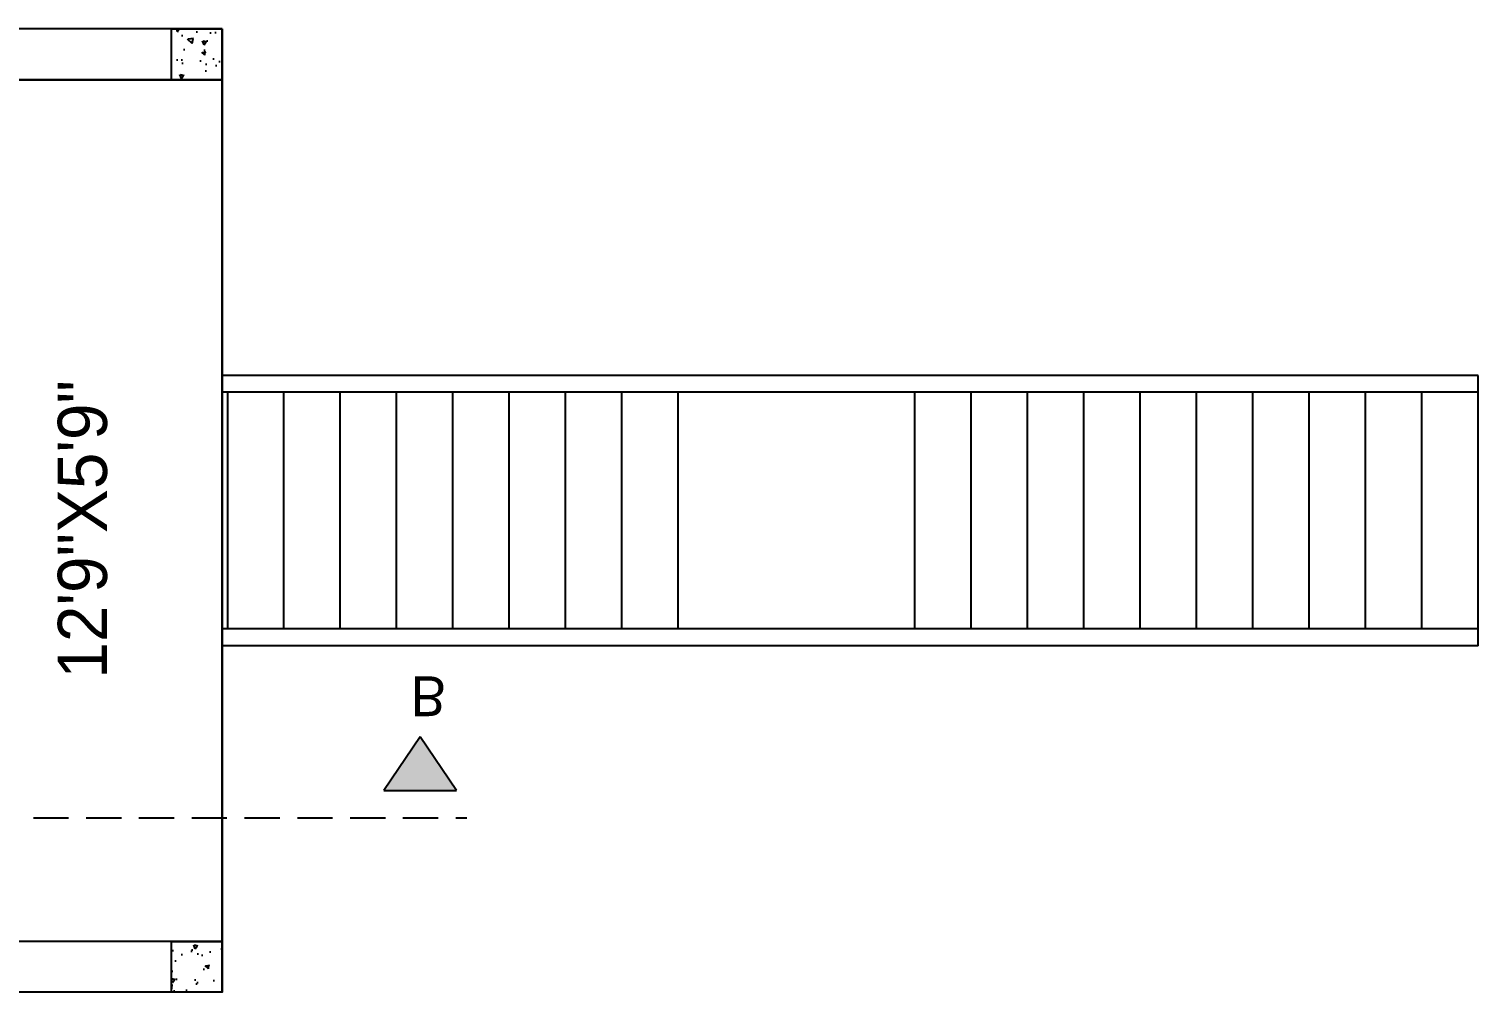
# Model space of a CAD drawing. Extents: x 173554 to 176562, y -34760 to -32805.
# Drawn here: x 176304.5 to 176561.7, y -34069.2 to -33898.2 of the extents above; entities that cross this region are included whole.
import ezdxf
from ezdxf.enums import TextEntityAlignment as Align

# ---------------------------------------------------------------- set-up
doc = ezdxf.new("R2010")
doc.units = 0
doc.header["$LTSCALE"] = 25
doc.header["$MEASUREMENT"] = 0
doc.linetypes.add('DASHDOT', pattern=[1, 0.5, -0.25, 0, -0.25])
doc.linetypes.add('HIDDEN', pattern=[0.375, 0.25, -0.125])
doc.layers.get('0').update_dxf_attribs({"linetype": 'CONTINUOUS'})
for name, color, linetype in [('COLUMN', 31, 'CONTINUOUS'), ('HATCH', 8, 'CONTINUOUS'), ('sec', 13, 'DASHDOT'), ('text', 2, 'CONTINUOUS'), ('wall', 13, 'CONTINUOUS')]:
    doc.layers.add(name, color=color, linetype=linetype)
doc.styles.add('STYLE2', font='')
doc.styles.add('style5', font='')
doc.styles.get('STYLE2').set_extended_font_data('Cooper BlkItHd BT')
doc.styles.get('style5').set_extended_font_data('Geometr415 Md BT')
pattern_1 = [(140, (134340.509, -210152.853), (0.62752135, 7.17260183), [0.75, -8.25]), (85, (134340.509, -210152.853), (-7.52192134, -1.38751334), [0.6, -6.6]), (190.4514, (134340.561, -210152.255), (-6.89439542, 5.78509382), [0.6374019, -7.01142112]), (136.1842, (134338.509, -210152.853), (1.65519014, 10.6724105), [1.125, -12.375]), (186.6356, (134338.647, -210151.964), (-9.7411787, 9.34662706), [0.9561029, -10.51713]), (81.1842, (134338.509, -210152.853), (-9.741186, 9.34661945), [0.9, -9.9]), (111, (134339.009, -210151.853), (4.0261889, 5.96907052), [0.75, -8.25]), (56, (134339.009, -210151.853), (-7.25150045, 2.43315332), [0.6, -6.6]), (161.4514, (134339.344, -210151.3556), (-3.22530497, 8.40222629), [0.6374019, -7.01142112]), (127.5, (134340.5088, -210152.853), (-3.32893854, 0.121598553), [0, -6.52, 0, -6.7, 0, -6.625]), (97.5, (134340.5088, -210152.853), (-3.94411712, 2.630695374), [0, -3.82, 0, -6.37, 0, -2.525]), (57.5, (134340.5088, -210155.083), (0.225548717, 5.33822436), [0, -2.5, 0, -7.8, 0, -10.35]), (47.5, (134340.509, -210156.083), (-1.00104982, 5.83186169), [0, -3.25, 0, -5.18, 0, -7.35])]

msp = doc.modelspace()

# ---------------------------------------------------------------- hatches: boundary and pattern name
at = {"layer": 'HATCH'}
h = msp.add_hatch(dxfattribs=at)
h.set_pattern_fill('AR-CONC', color=8, angle=90, style=0)
h.set_pattern_definition(pattern_1)
h.paths.add_polyline_path([(176338.73, -33898.24), (176329.73, -33898.24), (176329.73, -33907.24), (176338.73, -33907.24)])
h = msp.add_hatch(dxfattribs=at)
h.set_pattern_fill('AR-CONC', color=8, angle=90, style=0)
h.set_pattern_definition(pattern_1)
h.paths.add_polyline_path([(176329.73, -34060.24), (176329.73, -34069.24), (176338.73, -34069.24), (176338.73, -34060.24)])
at = {"layer": 'sec'}
msp.add_hatch(color=8, dxfattribs=at).paths.add_polyline_path([(176367.44, -34033.45), (176373.89, -34023.9), (176380.35, -34033.45)])

# ---------------------------------------------------------------- linework, layer by layer
for p, q in [((176338.73, -33898.24), (176269.73, -33898.24)), ((176338.73, -33907.24), (176260.73, -33907.24)), ((176269.73, -33907.24), (176338.73, -33907.24)), ((176338.73, -33907.24), (176338.73, -34060.24)), ((176461.73, -33959.74), (176338.73, -33959.74)), ((176561.73, -33959.74), (176461.73, -33959.74)), ((176561.73, -34007.74), (176561.73, -33959.74)), ((176461.73, -33962.74), (176338.73, -33962.74)), ((176339.73, -34004.74), (176339.73, -33962.74)), ((176349.73, -34004.74), (176349.73, -33962.74)), ((176359.73, -34004.74), (176359.73, -33962.74)), ((176369.73, -34004.74), (176369.73, -33962.74)), ((176369.73, -34004.74), (176369.73, -33962.74)), ((176379.73, -34004.74), (176379.73, -33962.74)), ((176389.73, -34004.74), (176389.73, -33962.74)), ((176399.73, -34004.74), (176399.73, -33962.74)), ((176409.73, -34004.74), (176409.73, -33962.74)), ((176419.73, -34004.74), (176419.73, -33962.74)), ((176461.73, -34004.74), (176461.73, -33962.74)), ((176561.73, -33962.74), (176461.73, -33962.74)), ((176471.73, -34004.74), (176471.73, -33962.74)), ((176481.73, -34004.74), (176481.73, -33962.74)), ((176491.73, -34004.74), (176491.73, -33962.74)), ((176501.73, -34004.74), (176501.73, -33962.74)), ((176511.73, -34004.74), (176511.73, -33962.74)), ((176521.73, -34004.74), (176521.73, -33962.74)), ((176531.73, -34004.74), (176531.73, -33962.74)), ((176541.73, -34004.74), (176541.73, -33962.74)), ((176551.73, -34004.74), (176551.73, -33962.74)), ((176461.73, -34004.74), (176338.73, -34004.74)), ((176561.73, -34004.74), (176461.73, -34004.74)), ((176461.73, -34007.74), (176338.73, -34007.74)), ((176561.73, -34007.74), (176461.73, -34007.74)), ((176338.73, -34060.24), (176260.73, -34060.24)), ((176338.73, -34060.24), (176269.73, -34060.24)), ((176338.73, -34069.24), (176260.73, -34069.24))]:
    msp.add_line(p, q)
at = {"layer": 'COLUMN'}
for points in [[(176338.73, -33898.24), (176338.73, -33907.24), (176329.73, -33907.24), (176329.73, -33898.24)], [(176338.73, -34060.24), (176338.73, -34069.24), (176329.73, -34069.24), (176329.73, -34060.24)]]:
    msp.add_lwpolyline(points, close=True, dxfattribs=at)
at = {"layer": 'sec', "linetype": 'Continuous'}
for p, q in [((176373.89, -34023.9), (176367.44, -34033.45)), ((176380.35, -34033.45), (176373.89, -34023.9))]:
    msp.add_line(p, q, dxfattribs=at)
at = {"layer": 'wall'}
for p, q in [((176338.73, -34069.24), (176338.73, -33898.24)), ((176367.44, -34033.45), (176380.35, -34033.45))]:
    msp.add_line(p, q, dxfattribs=at)
at = {"layer": 'wall', "linetype": 'HIDDEN'}
msp.add_line((175892.73, -34038.28), (176382.22, -34038.28), dxfattribs=at)

# ---------------------------------------------------------------- texts
at = {"layer": 'sec', "color": 2, "style": 'STYLE2', "text_generation_flag": 2}
msp.add_text('B', height=7.07, rotation=180, dxfattribs=at).set_placement((176375.39, -34013.19), align=Align.CENTER)
at = {"layer": 'text', "style": 'style5'}
msp.add_text('12\'9"X5\'9"', height=8.733, rotation=90, dxfattribs=at).set_placement((176318.3, -34013.6))

doc.saveas('drawing.dxf')
